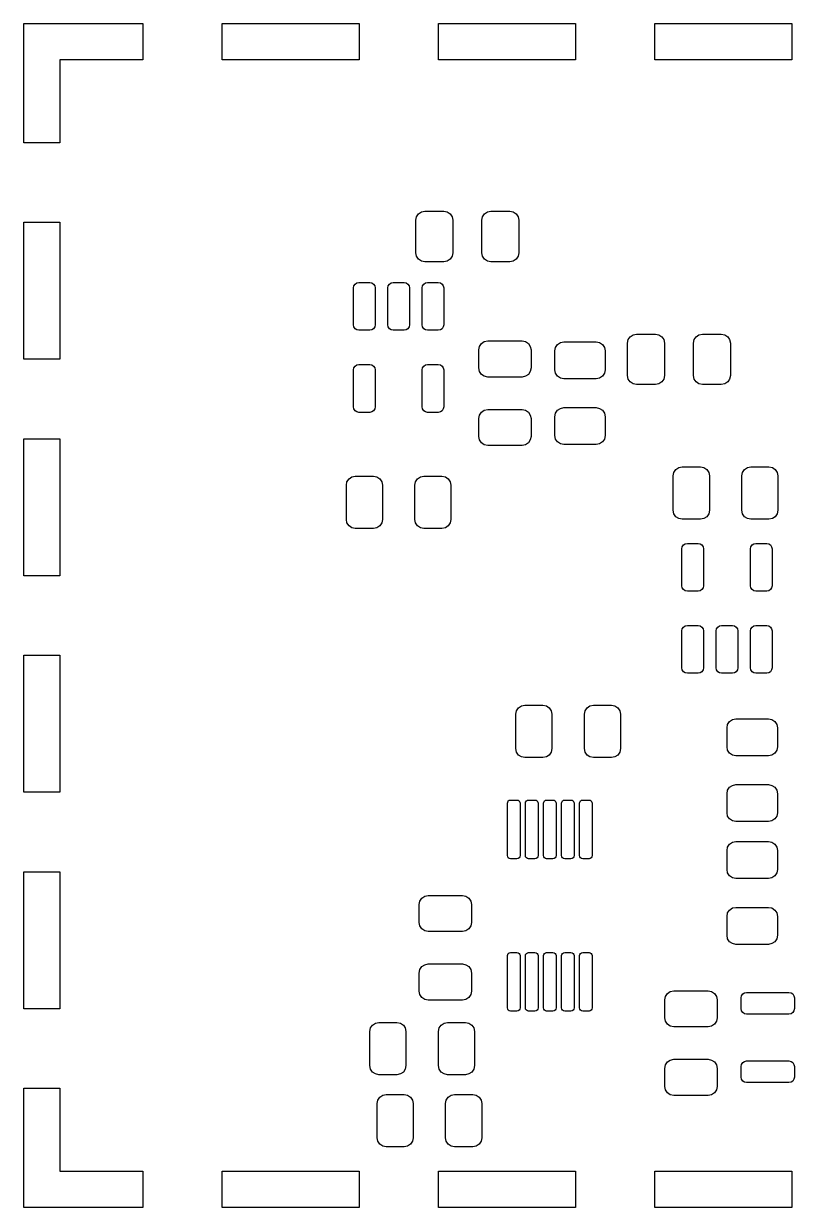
# Model space of a CAD drawing. Header units: inches. Extents: x -1.71 to 1.71, y -2.13 to 2.01.
# Drawn here: x -1.504 to -0.663, y 0.717 to 2.008 of the extents above; entities that cross this region are included whole.
import ezdxf

# ---------------------------------------------------------------- set-up
doc = ezdxf.new("R2010")
doc.units = ezdxf.units.IN
doc.header["$MEASUREMENT"] = 0
doc.layers.add('BLACK', color=250, linetype='CONTINUOUS')

msp = doc.modelspace()

# ---------------------------------------------------------------- linework, layer by layer
at = {"layer": 'BLACK', "linetype": 'CONTINUOUS'}
for p, q in [((-1.5039, 1.9685), (-1.5039, 2.0079)), ((-1.5039, 2.0079), (-1.4646, 2.0079)), ((-1.4646, 2.0079), (-1.374, 2.0079)), ((-1.374, 2.0079), (-1.374, 1.9685)), ((-1.2874, 1.9685), (-1.2874, 2.0079)), ((-1.2874, 2.0079), (-1.1378, 2.0079)), ((-1.1378, 2.0079), (-1.1378, 1.9685)), ((-1.0512, 1.9685), (-1.0512, 2.0079)), ((-1.0512, 2.0079), (-0.9016, 2.0079)), ((-0.9016, 2.0079), (-0.9016, 1.9685)), ((-0.815, 1.9685), (-0.815, 2.0079)), ((-0.815, 2.0079), (-0.6654, 2.0079)), ((-0.6654, 2.0079), (-0.6654, 1.9685)), ((-1.5039, 1.878), (-1.5039, 1.9685)), ((-1.374, 1.9685), (-1.4646, 1.9685)), ((-1.4646, 1.9685), (-1.4646, 1.878)), ((-1.1378, 1.9685), (-1.2874, 1.9685)), ((-0.9016, 1.9685), (-1.0512, 1.9685)), ((-0.6654, 1.9685), (-0.815, 1.9685)), ((-1.4646, 1.878), (-1.5039, 1.878)), ((-1.0757, 1.7934), (-1.075, 1.7972)), ((-1.075, 1.7972), (-1.0729, 1.8004)), ((-1.0729, 1.8004), (-1.0697, 1.8025)), ((-1.0697, 1.8025), (-1.0659, 1.8033)), ((-1.0659, 1.8033), (-1.0452, 1.8033)), ((-1.0452, 1.8033), (-1.0415, 1.8025)), ((-1.0415, 1.8025), (-1.0383, 1.8004)), ((-1.0383, 1.8004), (-1.0361, 1.7972)), ((-1.0361, 1.7972), (-1.0354, 1.7934)), ((-1.0039, 1.7934), (-1.0031, 1.7972)), ((-1.0031, 1.7972), (-1.001, 1.8004)), ((-1.001, 1.8004), (-0.9978, 1.8025)), ((-0.9978, 1.8025), (-0.9941, 1.8033)), ((-0.9941, 1.8033), (-0.9734, 1.8033)), ((-0.9734, 1.8033), (-0.9696, 1.8025)), ((-0.9696, 1.8025), (-0.9664, 1.8004)), ((-0.9664, 1.8004), (-0.9643, 1.7972)), ((-0.9643, 1.7972), (-0.9635, 1.7934)), ((-1.5039, 1.6417), (-1.5039, 1.7913)), ((-1.5039, 1.7913), (-1.4646, 1.7913)), ((-1.4646, 1.7913), (-1.4646, 1.6417)), ((-1.0757, 1.758), (-1.0757, 1.7934)), ((-1.0354, 1.7934), (-1.0354, 1.758)), ((-1.0039, 1.758), (-1.0039, 1.7934)), ((-0.9635, 1.7934), (-0.9635, 1.758)), ((-1.075, 1.7542), (-1.0757, 1.758)), ((-1.0354, 1.758), (-1.0361, 1.7542)), ((-1.0031, 1.7542), (-1.0039, 1.758)), ((-0.9635, 1.758), (-0.9643, 1.7542)), ((-1.0729, 1.751), (-1.075, 1.7542)), ((-1.0697, 1.7489), (-1.0729, 1.751)), ((-1.0659, 1.7481), (-1.0697, 1.7489)), ((-1.0452, 1.7481), (-1.0659, 1.7481)), ((-1.0415, 1.7489), (-1.0452, 1.7481)), ((-1.0383, 1.751), (-1.0415, 1.7489)), ((-1.0361, 1.7542), (-1.0383, 1.751)), ((-1.001, 1.751), (-1.0031, 1.7542)), ((-0.9978, 1.7489), (-1.001, 1.751)), ((-0.9941, 1.7481), (-0.9978, 1.7489)), ((-0.9734, 1.7481), (-0.9941, 1.7481)), ((-0.9696, 1.7489), (-0.9734, 1.7481)), ((-0.9664, 1.751), (-0.9696, 1.7489)), ((-0.9643, 1.7542), (-0.9664, 1.751)), ((-1.1439, 1.7197), (-1.1434, 1.7219)), ((-1.1439, 1.6793), (-1.1439, 1.7197)), ((-1.1434, 1.7219), (-1.1421, 1.7238)), ((-1.1421, 1.7238), (-1.1402, 1.7251)), ((-1.1402, 1.7251), (-1.138, 1.7256)), ((-1.138, 1.7256), (-1.1261, 1.7256)), ((-1.1261, 1.7256), (-1.1239, 1.7251)), ((-1.1239, 1.7251), (-1.122, 1.7238)), ((-1.122, 1.7238), (-1.1207, 1.7219)), ((-1.1207, 1.7219), (-1.1202, 1.7197)), ((-1.1202, 1.7197), (-1.1202, 1.6793)), ((-1.1065, 1.7197), (-1.106, 1.7219)), ((-1.1065, 1.6793), (-1.1065, 1.7197)), ((-1.106, 1.7219), (-1.1047, 1.7238)), ((-1.1047, 1.7238), (-1.1028, 1.7251)), ((-1.1028, 1.7251), (-1.1006, 1.7256)), ((-1.1006, 1.7256), (-1.0887, 1.7256)), ((-1.0887, 1.7256), (-1.0865, 1.7251)), ((-1.0865, 1.7251), (-1.0846, 1.7238)), ((-1.0846, 1.7238), (-1.0833, 1.7219)), ((-1.0833, 1.7219), (-1.0828, 1.7197)), ((-1.0828, 1.7197), (-1.0828, 1.6793)), ((-1.0691, 1.7197), (-1.0686, 1.7219)), ((-1.0691, 1.6793), (-1.0691, 1.7197)), ((-1.0686, 1.7219), (-1.0673, 1.7238)), ((-1.0673, 1.7238), (-1.0654, 1.7251)), ((-1.0654, 1.7251), (-1.0631, 1.7256)), ((-1.0631, 1.7256), (-1.0513, 1.7256)), ((-1.0513, 1.7256), (-1.0491, 1.7251)), ((-1.0491, 1.7251), (-1.0472, 1.7238)), ((-1.0472, 1.7238), (-1.0459, 1.7219)), ((-1.0459, 1.7219), (-1.0454, 1.7197)), ((-1.0454, 1.7197), (-1.0454, 1.6793)), ((-1.1434, 1.6771), (-1.1439, 1.6793)), ((-1.1202, 1.6793), (-1.1207, 1.6771)), ((-1.106, 1.6771), (-1.1065, 1.6793)), ((-1.0828, 1.6793), (-1.0833, 1.6771)), ((-1.0686, 1.6771), (-1.0691, 1.6793)), ((-1.0454, 1.6793), (-1.0459, 1.6771)), ((-1.1421, 1.6751), (-1.1434, 1.6771)), ((-1.1402, 1.6739), (-1.1421, 1.6751)), ((-1.138, 1.6734), (-1.1402, 1.6739)), ((-1.1261, 1.6734), (-1.138, 1.6734)), ((-1.1239, 1.6739), (-1.1261, 1.6734)), ((-1.122, 1.6751), (-1.1239, 1.6739)), ((-1.1207, 1.6771), (-1.122, 1.6751)), ((-1.1047, 1.6751), (-1.106, 1.6771)), ((-1.1028, 1.6739), (-1.1047, 1.6751)), ((-1.1006, 1.6734), (-1.1028, 1.6739)), ((-1.0887, 1.6734), (-1.1006, 1.6734)), ((-1.0865, 1.6739), (-1.0887, 1.6734)), ((-1.0846, 1.6751), (-1.0865, 1.6739)), ((-1.0833, 1.6771), (-1.0846, 1.6751)), ((-1.0673, 1.6751), (-1.0686, 1.6771)), ((-1.0654, 1.6739), (-1.0673, 1.6751)), ((-1.0631, 1.6734), (-1.0654, 1.6739)), ((-1.0513, 1.6734), (-1.0631, 1.6734)), ((-1.0491, 1.6739), (-1.0513, 1.6734)), ((-1.0472, 1.6751), (-1.0491, 1.6739)), ((-1.0459, 1.6771), (-1.0472, 1.6751)), ((-0.844, 1.6632), (-0.8419, 1.6664)), ((-0.8419, 1.6664), (-0.8387, 1.6685)), ((-0.8387, 1.6685), (-0.8349, 1.6693)), ((-0.8349, 1.6693), (-0.8142, 1.6693)), ((-0.8142, 1.6693), (-0.8105, 1.6685)), ((-0.8105, 1.6685), (-0.8073, 1.6664)), ((-0.8073, 1.6664), (-0.8051, 1.6632)), ((-0.7721, 1.6632), (-0.77, 1.6664)), ((-0.77, 1.6664), (-0.7668, 1.6685)), ((-0.7668, 1.6685), (-0.7631, 1.6693)), ((-0.7631, 1.6693), (-0.7424, 1.6693)), ((-0.7424, 1.6693), (-0.7386, 1.6685)), ((-0.7386, 1.6685), (-0.7354, 1.6664)), ((-0.7354, 1.6664), (-0.7333, 1.6632)), ((-1.0072, 1.652), (-1.0064, 1.6557)), ((-1.0064, 1.6557), (-1.0043, 1.6589)), ((-1.0043, 1.6589), (-1.0011, 1.661)), ((-1.0011, 1.661), (-0.9973, 1.6618)), ((-0.9973, 1.6618), (-0.9599, 1.6618)), ((-0.9599, 1.6618), (-0.9562, 1.661)), ((-0.9562, 1.661), (-0.953, 1.6589)), ((-0.953, 1.6589), (-0.9509, 1.6557)), ((-0.9509, 1.6557), (-0.9501, 1.652)), ((-0.9242, 1.651), (-0.9235, 1.6547)), ((-0.9235, 1.6547), (-0.9213, 1.6579)), ((-0.9213, 1.6579), (-0.9181, 1.6601)), ((-0.9181, 1.6601), (-0.9144, 1.6608)), ((-0.9144, 1.6608), (-0.8789, 1.6608)), ((-0.8789, 1.6608), (-0.8752, 1.6601)), ((-0.8752, 1.6601), (-0.872, 1.6579)), ((-0.872, 1.6579), (-0.8698, 1.6547)), ((-0.8698, 1.6547), (-0.8691, 1.651)), ((-0.8447, 1.6594), (-0.844, 1.6632)), ((-0.8447, 1.624), (-0.8447, 1.6594)), ((-0.8051, 1.6632), (-0.8044, 1.6594)), ((-0.8044, 1.6594), (-0.8044, 1.624)), ((-0.7729, 1.6594), (-0.7721, 1.6632)), ((-0.7729, 1.624), (-0.7729, 1.6594)), ((-0.7333, 1.6632), (-0.7325, 1.6594)), ((-0.7325, 1.6594), (-0.7325, 1.624)), ((-1.4646, 1.6417), (-1.5039, 1.6417)), ((-1.0072, 1.6323), (-1.0072, 1.652)), ((-0.9501, 1.652), (-0.9501, 1.6323)), ((-0.9242, 1.6303), (-0.9242, 1.651)), ((-0.8691, 1.651), (-0.8691, 1.6303)), ((-1.1439, 1.6301), (-1.1434, 1.6324)), ((-1.1439, 1.5897), (-1.1439, 1.6301)), ((-1.1434, 1.6324), (-1.1421, 1.6343)), ((-1.1421, 1.6343), (-1.1402, 1.6356)), ((-1.1402, 1.6356), (-1.138, 1.636)), ((-1.138, 1.636), (-1.1261, 1.636)), ((-1.1261, 1.636), (-1.1239, 1.6356)), ((-1.1239, 1.6356), (-1.122, 1.6343)), ((-1.122, 1.6343), (-1.1207, 1.6324)), ((-1.1207, 1.6324), (-1.1202, 1.6301)), ((-1.1202, 1.6301), (-1.1202, 1.5897)), ((-1.0691, 1.6301), (-1.0686, 1.6324)), ((-1.0691, 1.5897), (-1.0691, 1.6301)), ((-1.0686, 1.6324), (-1.0673, 1.6343)), ((-1.0673, 1.6343), (-1.0654, 1.6356)), ((-1.0654, 1.6356), (-1.0631, 1.636)), ((-1.0631, 1.636), (-1.0513, 1.636)), ((-1.0513, 1.636), (-1.0491, 1.6356)), ((-1.0491, 1.6356), (-1.0472, 1.6343)), ((-1.0472, 1.6343), (-1.0459, 1.6324)), ((-1.0459, 1.6324), (-1.0454, 1.6301)), ((-1.0454, 1.6301), (-1.0454, 1.5897)), ((-1.0064, 1.6285), (-1.0072, 1.6323)), ((-1.0043, 1.6253), (-1.0064, 1.6285)), ((-0.9509, 1.6285), (-0.953, 1.6253)), ((-0.9501, 1.6323), (-0.9509, 1.6285)), ((-0.9235, 1.6265), (-0.9242, 1.6303)), ((-0.8691, 1.6303), (-0.8698, 1.6265)), ((-1.0011, 1.6232), (-1.0043, 1.6253)), ((-0.9973, 1.6224), (-1.0011, 1.6232)), ((-0.9599, 1.6224), (-0.9973, 1.6224)), ((-0.9562, 1.6232), (-0.9599, 1.6224)), ((-0.953, 1.6253), (-0.9562, 1.6232)), ((-0.9213, 1.6233), (-0.9235, 1.6265)), ((-0.9181, 1.6212), (-0.9213, 1.6233)), ((-0.9144, 1.6205), (-0.9181, 1.6212)), ((-0.8789, 1.6205), (-0.9144, 1.6205)), ((-0.8752, 1.6212), (-0.8789, 1.6205)), ((-0.872, 1.6233), (-0.8752, 1.6212)), ((-0.8698, 1.6265), (-0.872, 1.6233)), ((-0.844, 1.6202), (-0.8447, 1.624)), ((-0.8419, 1.617), (-0.844, 1.6202)), ((-0.8387, 1.6149), (-0.8419, 1.617)), ((-0.8349, 1.6141), (-0.8387, 1.6149)), ((-0.8105, 1.6149), (-0.8142, 1.6141)), ((-0.8073, 1.617), (-0.8105, 1.6149)), ((-0.8051, 1.6202), (-0.8073, 1.617)), ((-0.8044, 1.624), (-0.8051, 1.6202)), ((-0.7721, 1.6202), (-0.7729, 1.624)), ((-0.77, 1.617), (-0.7721, 1.6202)), ((-0.7668, 1.6149), (-0.77, 1.617)), ((-0.7631, 1.6141), (-0.7668, 1.6149)), ((-0.7386, 1.6149), (-0.7424, 1.6141)), ((-0.7354, 1.617), (-0.7386, 1.6149)), ((-0.7333, 1.6202), (-0.7354, 1.617)), ((-0.7325, 1.624), (-0.7333, 1.6202)), ((-0.8142, 1.6141), (-0.8349, 1.6141)), ((-0.7424, 1.6141), (-0.7631, 1.6141)), ((-1.1434, 1.5875), (-1.1439, 1.5897)), ((-1.1202, 1.5897), (-1.1207, 1.5875)), ((-1.0686, 1.5875), (-1.0691, 1.5897)), ((-1.0454, 1.5897), (-1.0459, 1.5875)), ((-0.9181, 1.5882), (-0.9144, 1.589)), ((-0.9144, 1.589), (-0.8789, 1.589)), ((-0.8789, 1.589), (-0.8752, 1.5882)), ((-1.1421, 1.5856), (-1.1434, 1.5875)), ((-1.1402, 1.5843), (-1.1421, 1.5856)), ((-1.138, 1.5838), (-1.1402, 1.5843)), ((-1.1261, 1.5838), (-1.138, 1.5838)), ((-1.1239, 1.5843), (-1.1261, 1.5838)), ((-1.122, 1.5856), (-1.1239, 1.5843)), ((-1.1207, 1.5875), (-1.122, 1.5856)), ((-1.0673, 1.5856), (-1.0686, 1.5875)), ((-1.0654, 1.5843), (-1.0673, 1.5856)), ((-1.0631, 1.5838), (-1.0654, 1.5843)), ((-1.0513, 1.5838), (-1.0631, 1.5838)), ((-1.0491, 1.5843), (-1.0513, 1.5838)), ((-1.0472, 1.5856), (-1.0491, 1.5843)), ((-1.0459, 1.5875), (-1.0472, 1.5856)), ((-1.0072, 1.5771), (-1.0064, 1.5809)), ((-1.0072, 1.5575), (-1.0072, 1.5771)), ((-1.0064, 1.5809), (-1.0043, 1.5841)), ((-1.0043, 1.5841), (-1.0011, 1.5862)), ((-1.0011, 1.5862), (-0.9973, 1.587)), ((-0.9973, 1.587), (-0.9599, 1.587)), ((-0.9599, 1.587), (-0.9562, 1.5862)), ((-0.9562, 1.5862), (-0.953, 1.5841)), ((-0.953, 1.5841), (-0.9509, 1.5809)), ((-0.9509, 1.5809), (-0.9501, 1.5771)), ((-0.9501, 1.5771), (-0.9501, 1.5575)), ((-0.9242, 1.5791), (-0.9235, 1.5829)), ((-0.9242, 1.5584), (-0.9242, 1.5791)), ((-0.9235, 1.5829), (-0.9213, 1.5861)), ((-0.9213, 1.5861), (-0.9181, 1.5882)), ((-0.8752, 1.5882), (-0.872, 1.5861)), ((-0.872, 1.5861), (-0.8698, 1.5829)), ((-0.8698, 1.5829), (-0.8691, 1.5791)), ((-0.8691, 1.5791), (-0.8691, 1.5584)), ((-1.5039, 1.4055), (-1.5039, 1.5551)), ((-1.5039, 1.5551), (-1.4646, 1.5551)), ((-1.4646, 1.5551), (-1.4646, 1.4055)), ((-1.0064, 1.5537), (-1.0072, 1.5575)), ((-1.0043, 1.5505), (-1.0064, 1.5537)), ((-1.0011, 1.5484), (-1.0043, 1.5505)), ((-0.953, 1.5505), (-0.9562, 1.5484)), ((-0.9509, 1.5537), (-0.953, 1.5505)), ((-0.9501, 1.5575), (-0.9509, 1.5537)), ((-0.9235, 1.5547), (-0.9242, 1.5584)), ((-0.9213, 1.5515), (-0.9235, 1.5547)), ((-0.9181, 1.5494), (-0.9213, 1.5515)), ((-0.872, 1.5515), (-0.8752, 1.5494)), ((-0.8698, 1.5547), (-0.872, 1.5515)), ((-0.8691, 1.5584), (-0.8698, 1.5547)), ((-0.9973, 1.5476), (-1.0011, 1.5484)), ((-0.9599, 1.5476), (-0.9973, 1.5476)), ((-0.9562, 1.5484), (-0.9599, 1.5476)), ((-0.9144, 1.5486), (-0.9181, 1.5494)), ((-0.8789, 1.5486), (-0.9144, 1.5486)), ((-0.8752, 1.5494), (-0.8789, 1.5486)), ((-0.7887, 1.5235), (-0.785, 1.5243)), ((-0.785, 1.5243), (-0.7653, 1.5243)), ((-0.7653, 1.5243), (-0.7615, 1.5235)), ((-0.7139, 1.5235), (-0.7102, 1.5243)), ((-0.7102, 1.5243), (-0.6905, 1.5243)), ((-0.6905, 1.5243), (-0.6867, 1.5235)), ((-1.151, 1.5082), (-1.1488, 1.5114)), ((-1.1488, 1.5114), (-1.1457, 1.5135)), ((-1.1457, 1.5135), (-1.1419, 1.5143)), ((-1.1419, 1.5143), (-1.1222, 1.5143)), ((-1.1222, 1.5143), (-1.1184, 1.5135)), ((-1.1184, 1.5135), (-1.1152, 1.5114)), ((-1.1152, 1.5114), (-1.1131, 1.5082)), ((-1.0762, 1.5082), (-1.074, 1.5114)), ((-1.074, 1.5114), (-1.0709, 1.5135)), ((-1.0709, 1.5135), (-1.0671, 1.5143)), ((-1.0671, 1.5143), (-1.0474, 1.5143)), ((-1.0474, 1.5143), (-1.0436, 1.5135)), ((-1.0436, 1.5135), (-1.0404, 1.5114)), ((-1.0404, 1.5114), (-1.0383, 1.5082)), ((-0.7948, 1.5144), (-0.7941, 1.5182)), ((-0.7948, 1.477), (-0.7948, 1.5144)), ((-0.7941, 1.5182), (-0.7919, 1.5214)), ((-0.7919, 1.5214), (-0.7887, 1.5235)), ((-0.7615, 1.5235), (-0.7583, 1.5214)), ((-0.7583, 1.5214), (-0.7562, 1.5182)), ((-0.7562, 1.5182), (-0.7554, 1.5144)), ((-0.7554, 1.5144), (-0.7554, 1.477)), ((-0.72, 1.5144), (-0.7193, 1.5182)), ((-0.72, 1.477), (-0.72, 1.5144)), ((-0.7193, 1.5182), (-0.7171, 1.5214)), ((-0.7171, 1.5214), (-0.7139, 1.5235)), ((-0.6867, 1.5235), (-0.6835, 1.5214)), ((-0.6835, 1.5214), (-0.6814, 1.5182)), ((-0.6814, 1.5182), (-0.6806, 1.5144)), ((-0.6806, 1.5144), (-0.6806, 1.477)), ((-1.1517, 1.5044), (-1.151, 1.5082)), ((-1.1517, 1.467), (-1.1517, 1.5044)), ((-1.1131, 1.5082), (-1.1124, 1.5044)), ((-1.1124, 1.5044), (-1.1124, 1.467)), ((-1.0769, 1.5044), (-1.0762, 1.5082)), ((-1.0769, 1.467), (-1.0769, 1.5044)), ((-1.0383, 1.5082), (-1.0376, 1.5044)), ((-1.0376, 1.5044), (-1.0376, 1.467)), ((-0.7941, 1.4732), (-0.7948, 1.477)), ((-0.7919, 1.47), (-0.7941, 1.4732)), ((-0.7562, 1.4732), (-0.7583, 1.47)), ((-0.7554, 1.477), (-0.7562, 1.4732)), ((-0.7193, 1.4732), (-0.72, 1.477)), ((-0.7171, 1.47), (-0.7193, 1.4732)), ((-0.6814, 1.4732), (-0.6835, 1.47)), ((-0.6806, 1.477), (-0.6814, 1.4732)), ((-1.151, 1.4632), (-1.1517, 1.467)), ((-1.1488, 1.46), (-1.151, 1.4632)), ((-1.1457, 1.4579), (-1.1488, 1.46)), ((-1.1152, 1.46), (-1.1184, 1.4579)), ((-1.1131, 1.4632), (-1.1152, 1.46)), ((-1.1124, 1.467), (-1.1131, 1.4632)), ((-1.0762, 1.4632), (-1.0769, 1.467)), ((-1.074, 1.46), (-1.0762, 1.4632)), ((-1.0709, 1.4579), (-1.074, 1.46)), ((-1.0404, 1.46), (-1.0436, 1.4579)), ((-1.0383, 1.4632), (-1.0404, 1.46)), ((-1.0376, 1.467), (-1.0383, 1.4632)), ((-0.7887, 1.4679), (-0.7919, 1.47)), ((-0.785, 1.4672), (-0.7887, 1.4679)), ((-0.7653, 1.4672), (-0.785, 1.4672)), ((-0.7615, 1.4679), (-0.7653, 1.4672)), ((-0.7583, 1.47), (-0.7615, 1.4679)), ((-0.7139, 1.4679), (-0.7171, 1.47)), ((-0.7102, 1.4672), (-0.7139, 1.4679)), ((-0.6905, 1.4672), (-0.7102, 1.4672)), ((-0.6867, 1.4679), (-0.6905, 1.4672)), ((-0.6835, 1.47), (-0.6867, 1.4679)), ((-1.1419, 1.4572), (-1.1457, 1.4579)), ((-1.1222, 1.4572), (-1.1419, 1.4572)), ((-1.1184, 1.4579), (-1.1222, 1.4572)), ((-1.0671, 1.4572), (-1.0709, 1.4579)), ((-1.0474, 1.4572), (-1.0671, 1.4572)), ((-1.0436, 1.4579), (-1.0474, 1.4572)), ((-0.7854, 1.435), (-0.785, 1.4373)), ((-0.7854, 1.3947), (-0.7854, 1.435)), ((-0.785, 1.4373), (-0.7837, 1.4392)), ((-0.7837, 1.4392), (-0.7818, 1.4405)), ((-0.7818, 1.4405), (-0.7795, 1.4409)), ((-0.7795, 1.4409), (-0.7677, 1.4409)), ((-0.7677, 1.4409), (-0.7655, 1.4405)), ((-0.7655, 1.4405), (-0.7635, 1.4392)), ((-0.7635, 1.4392), (-0.7623, 1.4373)), ((-0.7623, 1.4373), (-0.7618, 1.435)), ((-0.7618, 1.435), (-0.7618, 1.3947)), ((-0.7106, 1.435), (-0.7102, 1.4373)), ((-0.7106, 1.3947), (-0.7106, 1.435)), ((-0.7102, 1.4373), (-0.7089, 1.4392)), ((-0.7089, 1.4392), (-0.707, 1.4405)), ((-0.707, 1.4405), (-0.7047, 1.4409)), ((-0.7047, 1.4409), (-0.6929, 1.4409)), ((-0.6929, 1.4409), (-0.6907, 1.4405)), ((-0.6907, 1.4405), (-0.6887, 1.4392)), ((-0.6887, 1.4392), (-0.6875, 1.4373)), ((-0.6875, 1.4373), (-0.687, 1.435)), ((-0.687, 1.435), (-0.687, 1.3947)), ((-1.4646, 1.4055), (-1.5039, 1.4055)), ((-0.785, 1.3924), (-0.7854, 1.3947)), ((-0.7618, 1.3947), (-0.7623, 1.3924)), ((-0.7102, 1.3924), (-0.7106, 1.3947)), ((-0.687, 1.3947), (-0.6875, 1.3924)), ((-0.7837, 1.3905), (-0.785, 1.3924)), ((-0.7818, 1.3892), (-0.7837, 1.3905)), ((-0.7795, 1.3888), (-0.7818, 1.3892)), ((-0.7677, 1.3888), (-0.7795, 1.3888)), ((-0.7655, 1.3892), (-0.7677, 1.3888)), ((-0.7635, 1.3905), (-0.7655, 1.3892)), ((-0.7623, 1.3924), (-0.7635, 1.3905)), ((-0.7089, 1.3905), (-0.7102, 1.3924)), ((-0.707, 1.3892), (-0.7089, 1.3905)), ((-0.7047, 1.3888), (-0.707, 1.3892)), ((-0.6929, 1.3888), (-0.7047, 1.3888)), ((-0.6907, 1.3892), (-0.6929, 1.3888)), ((-0.6887, 1.3905), (-0.6907, 1.3892)), ((-0.6875, 1.3924), (-0.6887, 1.3905)), ((-0.7854, 1.3455), (-0.785, 1.3477)), ((-0.7854, 1.3051), (-0.7854, 1.3455)), ((-0.785, 1.3477), (-0.7837, 1.3496)), ((-0.7837, 1.3496), (-0.7818, 1.3509)), ((-0.7818, 1.3509), (-0.7795, 1.3514)), ((-0.7795, 1.3514), (-0.7677, 1.3514)), ((-0.7677, 1.3514), (-0.7655, 1.3509)), ((-0.7655, 1.3509), (-0.7635, 1.3496)), ((-0.7635, 1.3496), (-0.7623, 1.3477)), ((-0.7623, 1.3477), (-0.7618, 1.3455)), ((-0.7618, 1.3455), (-0.7618, 1.3051)), ((-0.748, 1.3455), (-0.7476, 1.3477)), ((-0.748, 1.3051), (-0.748, 1.3455)), ((-0.7476, 1.3477), (-0.7463, 1.3496)), ((-0.7463, 1.3496), (-0.7444, 1.3509)), ((-0.7444, 1.3509), (-0.7421, 1.3514)), ((-0.7421, 1.3514), (-0.7303, 1.3514)), ((-0.7303, 1.3514), (-0.7281, 1.3509)), ((-0.7281, 1.3509), (-0.7261, 1.3496)), ((-0.7261, 1.3496), (-0.7249, 1.3477)), ((-0.7249, 1.3477), (-0.7244, 1.3455)), ((-0.7244, 1.3455), (-0.7244, 1.3051)), ((-0.7106, 1.3455), (-0.7102, 1.3477)), ((-0.7106, 1.3051), (-0.7106, 1.3455)), ((-0.7102, 1.3477), (-0.7089, 1.3496)), ((-0.7089, 1.3496), (-0.707, 1.3509)), ((-0.707, 1.3509), (-0.7047, 1.3514)), ((-0.7047, 1.3514), (-0.6929, 1.3514)), ((-0.6929, 1.3514), (-0.6907, 1.3509)), ((-0.6907, 1.3509), (-0.6887, 1.3496)), ((-0.6887, 1.3496), (-0.6875, 1.3477)), ((-0.6875, 1.3477), (-0.687, 1.3455)), ((-0.687, 1.3455), (-0.687, 1.3051)), ((-1.5039, 1.1693), (-1.5039, 1.3189)), ((-1.5039, 1.3189), (-1.4646, 1.3189)), ((-1.4646, 1.3189), (-1.4646, 1.1693)), ((-0.785, 1.3029), (-0.7854, 1.3051)), ((-0.7618, 1.3051), (-0.7623, 1.3029)), ((-0.7476, 1.3029), (-0.748, 1.3051)), ((-0.7244, 1.3051), (-0.7249, 1.3029)), ((-0.7102, 1.3029), (-0.7106, 1.3051)), ((-0.687, 1.3051), (-0.6875, 1.3029)), ((-0.7837, 1.3009), (-0.785, 1.3029)), ((-0.7818, 1.2997), (-0.7837, 1.3009)), ((-0.7795, 1.2992), (-0.7818, 1.2997)), ((-0.7677, 1.2992), (-0.7795, 1.2992)), ((-0.7655, 1.2997), (-0.7677, 1.2992)), ((-0.7635, 1.3009), (-0.7655, 1.2997)), ((-0.7623, 1.3029), (-0.7635, 1.3009)), ((-0.7463, 1.3009), (-0.7476, 1.3029)), ((-0.7444, 1.2997), (-0.7463, 1.3009)), ((-0.7421, 1.2992), (-0.7444, 1.2997)), ((-0.7303, 1.2992), (-0.7421, 1.2992)), ((-0.7281, 1.2997), (-0.7303, 1.2992)), ((-0.7261, 1.3009), (-0.7281, 1.2997)), ((-0.7249, 1.3029), (-0.7261, 1.3009)), ((-0.7089, 1.3009), (-0.7102, 1.3029)), ((-0.707, 1.2997), (-0.7089, 1.3009)), ((-0.7047, 1.2992), (-0.707, 1.2997)), ((-0.6929, 1.2992), (-0.7047, 1.2992)), ((-0.6907, 1.2997), (-0.6929, 1.2992)), ((-0.6887, 1.3009), (-0.6907, 1.2997)), ((-0.6875, 1.3029), (-0.6887, 1.3009)), ((-0.9667, 1.2544), (-0.966, 1.2582)), ((-0.9667, 1.217), (-0.9667, 1.2544)), ((-0.966, 1.2582), (-0.9638, 1.2614)), ((-0.9638, 1.2614), (-0.9607, 1.2635)), ((-0.9607, 1.2635), (-0.9569, 1.2643)), ((-0.9569, 1.2643), (-0.9372, 1.2643)), ((-0.9372, 1.2643), (-0.9334, 1.2635)), ((-0.9334, 1.2635), (-0.9302, 1.2614)), ((-0.9302, 1.2614), (-0.9281, 1.2582)), ((-0.9281, 1.2582), (-0.9274, 1.2544)), ((-0.9274, 1.2544), (-0.9274, 1.217)), ((-0.8919, 1.2544), (-0.8912, 1.2582)), ((-0.8919, 1.217), (-0.8919, 1.2544)), ((-0.8912, 1.2582), (-0.889, 1.2614)), ((-0.889, 1.2614), (-0.8859, 1.2635)), ((-0.8859, 1.2635), (-0.8821, 1.2643)), ((-0.8821, 1.2643), (-0.8624, 1.2643)), ((-0.8624, 1.2643), (-0.8586, 1.2635)), ((-0.8586, 1.2635), (-0.8554, 1.2614)), ((-0.8554, 1.2614), (-0.8533, 1.2582)), ((-0.8533, 1.2582), (-0.8526, 1.2544)), ((-0.8526, 1.2544), (-0.8526, 1.217)), ((-0.7362, 1.2397), (-0.7355, 1.2434)), ((-0.7355, 1.2434), (-0.7333, 1.2466)), ((-0.7333, 1.2466), (-0.7301, 1.2488)), ((-0.7301, 1.2488), (-0.7264, 1.2495)), ((-0.7264, 1.2495), (-0.6909, 1.2495)), ((-0.6909, 1.2495), (-0.6872, 1.2488)), ((-0.6872, 1.2488), (-0.684, 1.2466)), ((-0.684, 1.2466), (-0.6819, 1.2434)), ((-0.6819, 1.2434), (-0.6811, 1.2397)), ((-0.7362, 1.219), (-0.7362, 1.2397)), ((-0.6811, 1.2397), (-0.6811, 1.219)), ((-0.966, 1.2132), (-0.9667, 1.217)), ((-0.9274, 1.217), (-0.9281, 1.2132)), ((-0.8912, 1.2132), (-0.8919, 1.217)), ((-0.8526, 1.217), (-0.8533, 1.2132)), ((-0.7355, 1.2152), (-0.7362, 1.219)), ((-0.7333, 1.212), (-0.7355, 1.2152)), ((-0.6819, 1.2152), (-0.684, 1.212)), ((-0.6811, 1.219), (-0.6819, 1.2152)), ((-0.9638, 1.21), (-0.966, 1.2132)), ((-0.9607, 1.2079), (-0.9638, 1.21)), ((-0.9569, 1.2072), (-0.9607, 1.2079)), ((-0.9372, 1.2072), (-0.9569, 1.2072)), ((-0.9334, 1.2079), (-0.9372, 1.2072)), ((-0.9302, 1.21), (-0.9334, 1.2079)), ((-0.9281, 1.2132), (-0.9302, 1.21)), ((-0.889, 1.21), (-0.8912, 1.2132)), ((-0.8859, 1.2079), (-0.889, 1.21)), ((-0.8821, 1.2072), (-0.8859, 1.2079)), ((-0.8624, 1.2072), (-0.8821, 1.2072)), ((-0.8586, 1.2079), (-0.8624, 1.2072)), ((-0.8554, 1.21), (-0.8586, 1.2079)), ((-0.8533, 1.2132), (-0.8554, 1.21)), ((-0.7301, 1.2099), (-0.7333, 1.212)), ((-0.7264, 1.2092), (-0.7301, 1.2099)), ((-0.6909, 1.2092), (-0.7264, 1.2092)), ((-0.6872, 1.2099), (-0.6909, 1.2092)), ((-0.684, 1.212), (-0.6872, 1.2099)), ((-0.7333, 1.1748), (-0.7301, 1.1769)), ((-0.7301, 1.1769), (-0.7264, 1.1777)), ((-0.7264, 1.1777), (-0.6909, 1.1777)), ((-0.6909, 1.1777), (-0.6872, 1.1769)), ((-0.6872, 1.1769), (-0.684, 1.1748)), ((-1.4646, 1.1693), (-1.5039, 1.1693)), ((-0.7362, 1.1678), (-0.7355, 1.1716)), ((-0.7362, 1.1471), (-0.7362, 1.1678)), ((-0.7355, 1.1716), (-0.7333, 1.1748)), ((-0.684, 1.1748), (-0.6819, 1.1716)), ((-0.6819, 1.1716), (-0.6811, 1.1678)), ((-0.6811, 1.1678), (-0.6811, 1.1471)), ((-0.9759, 1.1574), (-0.9756, 1.1587)), ((-0.9759, 1.1003), (-0.9759, 1.1574)), ((-0.9756, 1.1587), (-0.9749, 1.1599)), ((-0.9749, 1.1599), (-0.9738, 1.1606)), ((-0.9738, 1.1606), (-0.9725, 1.1609)), ((-0.9725, 1.1609), (-0.9656, 1.1609)), ((-0.9656, 1.1609), (-0.9643, 1.1606)), ((-0.9643, 1.1606), (-0.9631, 1.1599)), ((-0.9631, 1.1599), (-0.9624, 1.1587)), ((-0.9624, 1.1587), (-0.9621, 1.1574)), ((-0.9621, 1.1574), (-0.9621, 1.1003)), ((-0.9562, 1.1574), (-0.956, 1.1587)), ((-0.9562, 1.1003), (-0.9562, 1.1574)), ((-0.956, 1.1587), (-0.9552, 1.1599)), ((-0.9552, 1.1599), (-0.9541, 1.1606)), ((-0.9541, 1.1606), (-0.9528, 1.1609)), ((-0.9528, 1.1609), (-0.9459, 1.1609)), ((-0.9459, 1.1609), (-0.9446, 1.1606)), ((-0.9446, 1.1606), (-0.9435, 1.1599)), ((-0.9435, 1.1599), (-0.9427, 1.1587)), ((-0.9427, 1.1587), (-0.9424, 1.1574)), ((-0.9424, 1.1574), (-0.9424, 1.1003)), ((-0.9365, 1.1574), (-0.9363, 1.1587)), ((-0.9365, 1.1003), (-0.9365, 1.1574)), ((-0.9363, 1.1587), (-0.9355, 1.1599)), ((-0.9355, 1.1599), (-0.9344, 1.1606)), ((-0.9344, 1.1606), (-0.9331, 1.1609)), ((-0.9331, 1.1609), (-0.9262, 1.1609)), ((-0.9262, 1.1609), (-0.9249, 1.1606)), ((-0.9249, 1.1606), (-0.9238, 1.1599)), ((-0.9238, 1.1599), (-0.923, 1.1587)), ((-0.923, 1.1587), (-0.9228, 1.1574)), ((-0.9228, 1.1574), (-0.9228, 1.1003)), ((-0.9169, 1.1574), (-0.9166, 1.1587)), ((-0.9169, 1.1003), (-0.9169, 1.1574)), ((-0.9166, 1.1587), (-0.9158, 1.1599)), ((-0.9158, 1.1599), (-0.9147, 1.1606)), ((-0.9147, 1.1606), (-0.9134, 1.1609)), ((-0.9134, 1.1609), (-0.9065, 1.1609)), ((-0.9065, 1.1609), (-0.9052, 1.1606)), ((-0.9052, 1.1606), (-0.9041, 1.1599)), ((-0.9041, 1.1599), (-0.9033, 1.1587)), ((-0.9033, 1.1587), (-0.9031, 1.1574)), ((-0.9031, 1.1574), (-0.9031, 1.1003)), ((-0.8972, 1.1574), (-0.8969, 1.1587)), ((-0.8972, 1.1003), (-0.8972, 1.1574)), ((-0.8969, 1.1587), (-0.8962, 1.1599)), ((-0.8962, 1.1599), (-0.895, 1.1606)), ((-0.895, 1.1606), (-0.8937, 1.1609)), ((-0.8937, 1.1609), (-0.8868, 1.1609)), ((-0.8868, 1.1609), (-0.8855, 1.1606)), ((-0.8855, 1.1606), (-0.8844, 1.1599)), ((-0.8844, 1.1599), (-0.8836, 1.1587)), ((-0.8836, 1.1587), (-0.8834, 1.1574)), ((-0.8834, 1.1574), (-0.8834, 1.1003)), ((-0.7355, 1.1434), (-0.7362, 1.1471)), ((-0.7333, 1.1402), (-0.7355, 1.1434)), ((-0.7301, 1.1381), (-0.7333, 1.1402)), ((-0.7264, 1.1373), (-0.7301, 1.1381)), ((-0.6909, 1.1373), (-0.7264, 1.1373)), ((-0.6872, 1.1381), (-0.6909, 1.1373)), ((-0.684, 1.1402), (-0.6872, 1.1381)), ((-0.6819, 1.1434), (-0.684, 1.1402)), ((-0.6811, 1.1471), (-0.6819, 1.1434)), ((-0.7355, 1.1096), (-0.7333, 1.1128)), ((-0.7333, 1.1128), (-0.7301, 1.1149)), ((-0.7301, 1.1149), (-0.7264, 1.1156)), ((-0.7264, 1.1156), (-0.6909, 1.1156)), ((-0.6909, 1.1156), (-0.6872, 1.1149)), ((-0.6872, 1.1149), (-0.684, 1.1128)), ((-0.684, 1.1128), (-0.6819, 1.1096)), ((-0.9756, 1.099), (-0.9759, 1.1003)), ((-0.9749, 1.0979), (-0.9756, 1.099)), ((-0.9738, 1.0972), (-0.9749, 1.0979)), ((-0.9631, 1.0979), (-0.9643, 1.0972)), ((-0.9624, 1.099), (-0.9631, 1.0979)), ((-0.9621, 1.1003), (-0.9624, 1.099)), ((-0.956, 1.099), (-0.9562, 1.1003)), ((-0.9552, 1.0979), (-0.956, 1.099)), ((-0.9541, 1.0972), (-0.9552, 1.0979)), ((-0.9435, 1.0979), (-0.9446, 1.0972)), ((-0.9427, 1.099), (-0.9435, 1.0979)), ((-0.9424, 1.1003), (-0.9427, 1.099)), ((-0.9363, 1.099), (-0.9365, 1.1003)), ((-0.9355, 1.0979), (-0.9363, 1.099)), ((-0.9344, 1.0972), (-0.9355, 1.0979)), ((-0.9238, 1.0979), (-0.9249, 1.0972)), ((-0.923, 1.099), (-0.9238, 1.0979)), ((-0.9228, 1.1003), (-0.923, 1.099)), ((-0.9166, 1.099), (-0.9169, 1.1003)), ((-0.9158, 1.0979), (-0.9166, 1.099)), ((-0.9147, 1.0972), (-0.9158, 1.0979)), ((-0.9041, 1.0979), (-0.9052, 1.0972)), ((-0.9033, 1.099), (-0.9041, 1.0979)), ((-0.9031, 1.1003), (-0.9033, 1.099)), ((-0.8969, 1.099), (-0.8972, 1.1003)), ((-0.8962, 1.0979), (-0.8969, 1.099)), ((-0.895, 1.0972), (-0.8962, 1.0979)), ((-0.8844, 1.0979), (-0.8855, 1.0972)), ((-0.8836, 1.099), (-0.8844, 1.0979)), ((-0.8834, 1.1003), (-0.8836, 1.099)), ((-0.7362, 1.1058), (-0.7355, 1.1096)), ((-0.7362, 1.0851), (-0.7362, 1.1058)), ((-0.6819, 1.1096), (-0.6811, 1.1058)), ((-0.6811, 1.1058), (-0.6811, 1.0851)), ((-0.9725, 1.0969), (-0.9738, 1.0972)), ((-0.9656, 1.0969), (-0.9725, 1.0969)), ((-0.9643, 1.0972), (-0.9656, 1.0969)), ((-0.9528, 1.0969), (-0.9541, 1.0972)), ((-0.9459, 1.0969), (-0.9528, 1.0969)), ((-0.9446, 1.0972), (-0.9459, 1.0969)), ((-0.9331, 1.0969), (-0.9344, 1.0972)), ((-0.9262, 1.0969), (-0.9331, 1.0969)), ((-0.9249, 1.0972), (-0.9262, 1.0969)), ((-0.9134, 1.0969), (-0.9147, 1.0972)), ((-0.9065, 1.0969), (-0.9134, 1.0969)), ((-0.9052, 1.0972), (-0.9065, 1.0969)), ((-0.8937, 1.0969), (-0.895, 1.0972)), ((-0.8868, 1.0969), (-0.8937, 1.0969)), ((-0.8855, 1.0972), (-0.8868, 1.0969)), ((-0.7355, 1.0814), (-0.7362, 1.0851)), ((-0.6811, 1.0851), (-0.6819, 1.0814)), ((-1.5039, 0.9331), (-1.5039, 1.0827)), ((-1.5039, 1.0827), (-1.4646, 1.0827)), ((-1.4646, 1.0827), (-1.4646, 0.9331)), ((-0.7333, 1.0782), (-0.7355, 1.0814)), ((-0.7301, 1.076), (-0.7333, 1.0782)), ((-0.7264, 1.0753), (-0.7301, 1.076)), ((-0.6909, 1.0753), (-0.7264, 1.0753)), ((-0.6872, 1.076), (-0.6909, 1.0753)), ((-0.684, 1.0782), (-0.6872, 1.076)), ((-0.6819, 1.0814), (-0.684, 1.0782)), ((-1.0722, 1.047), (-1.0714, 1.0507)), ((-1.0722, 1.0273), (-1.0722, 1.047)), ((-1.0714, 1.0507), (-1.0693, 1.0539)), ((-1.0693, 1.0539), (-1.0661, 1.056)), ((-1.0661, 1.056), (-1.0623, 1.0568)), ((-1.0623, 1.0568), (-1.0249, 1.0568)), ((-1.0249, 1.0568), (-1.0212, 1.056)), ((-1.0212, 1.056), (-1.018, 1.0539)), ((-1.018, 1.0539), (-1.0159, 1.0507)), ((-1.0159, 1.0507), (-1.0151, 1.047)), ((-1.0151, 1.047), (-1.0151, 1.0273)), ((-0.7362, 1.034), (-0.7355, 1.0377)), ((-0.7362, 1.0133), (-0.7362, 1.034)), ((-0.7355, 1.0377), (-0.7333, 1.0409)), ((-0.7333, 1.0409), (-0.7301, 1.0431)), ((-0.7301, 1.0431), (-0.7264, 1.0438)), ((-0.7264, 1.0438), (-0.6909, 1.0438)), ((-0.6909, 1.0438), (-0.6872, 1.0431)), ((-0.6872, 1.0431), (-0.684, 1.0409)), ((-0.684, 1.0409), (-0.6819, 1.0377)), ((-0.6819, 1.0377), (-0.6811, 1.034)), ((-0.6811, 1.034), (-0.6811, 1.0133)), ((-1.0714, 1.0235), (-1.0722, 1.0273)), ((-1.0693, 1.0203), (-1.0714, 1.0235)), ((-1.0661, 1.0182), (-1.0693, 1.0203)), ((-1.018, 1.0203), (-1.0212, 1.0182)), ((-1.0159, 1.0235), (-1.018, 1.0203)), ((-1.0151, 1.0273), (-1.0159, 1.0235)), ((-1.0623, 1.0174), (-1.0661, 1.0182)), ((-1.0249, 1.0174), (-1.0623, 1.0174)), ((-1.0212, 1.0182), (-1.0249, 1.0174)), ((-0.7355, 1.0095), (-0.7362, 1.0133)), ((-0.7333, 1.0063), (-0.7355, 1.0095)), ((-0.6819, 1.0095), (-0.684, 1.0063)), ((-0.6811, 1.0133), (-0.6819, 1.0095)), ((-0.9738, 0.9943), (-0.9725, 0.9945)), ((-0.9725, 0.9945), (-0.9656, 0.9945)), ((-0.9656, 0.9945), (-0.9643, 0.9943)), ((-0.9541, 0.9943), (-0.9528, 0.9945)), ((-0.9528, 0.9945), (-0.9459, 0.9945)), ((-0.9459, 0.9945), (-0.9446, 0.9943)), ((-0.9344, 0.9943), (-0.9331, 0.9945)), ((-0.9331, 0.9945), (-0.9262, 0.9945)), ((-0.9262, 0.9945), (-0.9249, 0.9943)), ((-0.9147, 0.9943), (-0.9134, 0.9945)), ((-0.9134, 0.9945), (-0.9065, 0.9945)), ((-0.9065, 0.9945), (-0.9052, 0.9943)), ((-0.895, 0.9943), (-0.8937, 0.9945)), ((-0.8937, 0.9945), (-0.8868, 0.9945)), ((-0.8868, 0.9945), (-0.8855, 0.9943)), ((-0.7301, 1.0042), (-0.7333, 1.0063)), ((-0.7264, 1.0034), (-0.7301, 1.0042)), ((-0.6909, 1.0034), (-0.7264, 1.0034)), ((-0.6872, 1.0042), (-0.6909, 1.0034)), ((-0.684, 1.0063), (-0.6872, 1.0042)), ((-1.0661, 0.9812), (-1.0623, 0.982)), ((-1.0623, 0.982), (-1.0249, 0.982)), ((-1.0249, 0.982), (-1.0212, 0.9812)), ((-0.9759, 0.9911), (-0.9756, 0.9924)), ((-0.9759, 0.934), (-0.9759, 0.9911)), ((-0.9756, 0.9924), (-0.9749, 0.9935)), ((-0.9749, 0.9935), (-0.9738, 0.9943)), ((-0.9643, 0.9943), (-0.9631, 0.9935)), ((-0.9631, 0.9935), (-0.9624, 0.9924)), ((-0.9624, 0.9924), (-0.9621, 0.9911)), ((-0.9621, 0.9911), (-0.9621, 0.934)), ((-0.9562, 0.9911), (-0.956, 0.9924)), ((-0.9562, 0.934), (-0.9562, 0.9911)), ((-0.956, 0.9924), (-0.9552, 0.9935)), ((-0.9552, 0.9935), (-0.9541, 0.9943)), ((-0.9446, 0.9943), (-0.9435, 0.9935)), ((-0.9435, 0.9935), (-0.9427, 0.9924)), ((-0.9427, 0.9924), (-0.9424, 0.9911)), ((-0.9424, 0.9911), (-0.9424, 0.934)), ((-0.9365, 0.9911), (-0.9363, 0.9924)), ((-0.9365, 0.934), (-0.9365, 0.9911)), ((-0.9363, 0.9924), (-0.9355, 0.9935)), ((-0.9355, 0.9935), (-0.9344, 0.9943)), ((-0.9249, 0.9943), (-0.9238, 0.9935)), ((-0.9238, 0.9935), (-0.923, 0.9924)), ((-0.923, 0.9924), (-0.9228, 0.9911)), ((-0.9228, 0.9911), (-0.9228, 0.934)), ((-0.9169, 0.9911), (-0.9166, 0.9924)), ((-0.9169, 0.934), (-0.9169, 0.9911)), ((-0.9166, 0.9924), (-0.9158, 0.9935)), ((-0.9158, 0.9935), (-0.9147, 0.9943)), ((-0.9052, 0.9943), (-0.9041, 0.9935)), ((-0.9041, 0.9935), (-0.9033, 0.9924)), ((-0.9033, 0.9924), (-0.9031, 0.9911)), ((-0.9031, 0.9911), (-0.9031, 0.934)), ((-0.8972, 0.9911), (-0.8969, 0.9924)), ((-0.8972, 0.934), (-0.8972, 0.9911)), ((-0.8969, 0.9924), (-0.8962, 0.9935)), ((-0.8962, 0.9935), (-0.895, 0.9943)), ((-0.8855, 0.9943), (-0.8844, 0.9935)), ((-0.8844, 0.9935), (-0.8836, 0.9924)), ((-0.8836, 0.9924), (-0.8834, 0.9911)), ((-0.8834, 0.9911), (-0.8834, 0.934)), ((-1.0722, 0.9721), (-1.0714, 0.9759)), ((-1.0722, 0.9525), (-1.0722, 0.9721)), ((-1.0714, 0.9759), (-1.0693, 0.9791)), ((-1.0693, 0.9791), (-1.0661, 0.9812)), ((-1.0212, 0.9812), (-1.018, 0.9791)), ((-1.018, 0.9791), (-1.0159, 0.9759)), ((-1.0159, 0.9759), (-1.0151, 0.9721)), ((-1.0151, 0.9721), (-1.0151, 0.9525)), ((-1.0714, 0.9487), (-1.0722, 0.9525)), ((-1.0693, 0.9455), (-1.0714, 0.9487)), ((-1.0661, 0.9434), (-1.0693, 0.9455)), ((-1.0623, 0.9426), (-1.0661, 0.9434)), ((-1.0212, 0.9434), (-1.0249, 0.9426)), ((-1.018, 0.9455), (-1.0212, 0.9434)), ((-1.0159, 0.9487), (-1.018, 0.9455)), ((-1.0151, 0.9525), (-1.0159, 0.9487)), ((-0.8041, 0.9429), (-0.8034, 0.9467)), ((-0.8041, 0.9232), (-0.8041, 0.9429)), ((-0.8034, 0.9467), (-0.8013, 0.9499)), ((-0.8013, 0.9499), (-0.7981, 0.952)), ((-0.7981, 0.952), (-0.7943, 0.9528)), ((-0.7943, 0.9528), (-0.7569, 0.9528)), ((-0.7569, 0.9528), (-0.7531, 0.952)), ((-0.7531, 0.952), (-0.7499, 0.9499)), ((-0.7499, 0.9499), (-0.7478, 0.9467)), ((-0.7478, 0.9467), (-0.747, 0.9429)), ((-0.747, 0.9429), (-0.747, 0.9232)), ((-0.7208, 0.9451), (-0.7203, 0.9473)), ((-0.7208, 0.9333), (-0.7208, 0.9451)), ((-0.7203, 0.9473), (-0.719, 0.9493)), ((-0.719, 0.9493), (-0.7171, 0.9505)), ((-0.7171, 0.9505), (-0.7149, 0.951)), ((-0.7149, 0.951), (-0.6686, 0.951)), ((-0.6686, 0.951), (-0.6663, 0.9505)), ((-0.6663, 0.9505), (-0.6644, 0.9493)), ((-0.6644, 0.9493), (-0.6631, 0.9473)), ((-0.6631, 0.9473), (-0.6627, 0.9451)), ((-0.6627, 0.9451), (-0.6627, 0.9333)), ((-1.4646, 0.9331), (-1.5039, 0.9331)), ((-1.0249, 0.9426), (-1.0623, 0.9426)), ((-0.9756, 0.9327), (-0.9759, 0.934)), ((-0.9749, 0.9316), (-0.9756, 0.9327)), ((-0.9738, 0.9308), (-0.9749, 0.9316)), ((-0.9725, 0.9306), (-0.9738, 0.9308)), ((-0.9656, 0.9306), (-0.9725, 0.9306)), ((-0.9643, 0.9308), (-0.9656, 0.9306)), ((-0.9631, 0.9316), (-0.9643, 0.9308)), ((-0.9624, 0.9327), (-0.9631, 0.9316)), ((-0.9621, 0.934), (-0.9624, 0.9327)), ((-0.956, 0.9327), (-0.9562, 0.934)), ((-0.9552, 0.9316), (-0.956, 0.9327)), ((-0.9541, 0.9308), (-0.9552, 0.9316)), ((-0.9528, 0.9306), (-0.9541, 0.9308)), ((-0.9459, 0.9306), (-0.9528, 0.9306)), ((-0.9446, 0.9308), (-0.9459, 0.9306)), ((-0.9435, 0.9316), (-0.9446, 0.9308)), ((-0.9427, 0.9327), (-0.9435, 0.9316)), ((-0.9424, 0.934), (-0.9427, 0.9327)), ((-0.9363, 0.9327), (-0.9365, 0.934)), ((-0.9355, 0.9316), (-0.9363, 0.9327)), ((-0.9344, 0.9308), (-0.9355, 0.9316)), ((-0.9331, 0.9306), (-0.9344, 0.9308)), ((-0.9262, 0.9306), (-0.9331, 0.9306)), ((-0.9249, 0.9308), (-0.9262, 0.9306)), ((-0.9238, 0.9316), (-0.9249, 0.9308)), ((-0.923, 0.9327), (-0.9238, 0.9316)), ((-0.9228, 0.934), (-0.923, 0.9327)), ((-0.9166, 0.9327), (-0.9169, 0.934)), ((-0.9158, 0.9316), (-0.9166, 0.9327)), ((-0.9147, 0.9308), (-0.9158, 0.9316)), ((-0.9134, 0.9306), (-0.9147, 0.9308)), ((-0.9065, 0.9306), (-0.9134, 0.9306)), ((-0.9052, 0.9308), (-0.9065, 0.9306)), ((-0.9041, 0.9316), (-0.9052, 0.9308)), ((-0.9033, 0.9327), (-0.9041, 0.9316)), ((-0.9031, 0.934), (-0.9033, 0.9327)), ((-0.8969, 0.9327), (-0.8972, 0.934)), ((-0.8962, 0.9316), (-0.8969, 0.9327)), ((-0.895, 0.9308), (-0.8962, 0.9316)), ((-0.8937, 0.9306), (-0.895, 0.9308)), ((-0.8868, 0.9306), (-0.8937, 0.9306)), ((-0.8855, 0.9308), (-0.8868, 0.9306)), ((-0.8844, 0.9316), (-0.8855, 0.9308)), ((-0.8836, 0.9327), (-0.8844, 0.9316)), ((-0.8834, 0.934), (-0.8836, 0.9327)), ((-0.7203, 0.931), (-0.7208, 0.9333)), ((-0.719, 0.9291), (-0.7203, 0.931)), ((-0.6631, 0.931), (-0.6644, 0.9291)), ((-0.6627, 0.9333), (-0.6631, 0.931)), ((-1.1231, 0.9154), (-1.1199, 0.9176)), ((-1.1199, 0.9176), (-1.1161, 0.9183)), ((-1.1161, 0.9183), (-1.0965, 0.9183)), ((-1.0965, 0.9183), (-1.0927, 0.9176)), ((-1.0927, 0.9176), (-1.0895, 0.9154)), ((-1.0483, 0.9154), (-1.0451, 0.9176)), ((-1.0451, 0.9176), (-1.0413, 0.9183)), ((-1.0413, 0.9183), (-1.0217, 0.9183)), ((-1.0217, 0.9183), (-1.0179, 0.9176)), ((-1.0179, 0.9176), (-1.0147, 0.9154)), ((-0.8034, 0.9195), (-0.8041, 0.9232)), ((-0.8013, 0.9163), (-0.8034, 0.9195)), ((-0.7478, 0.9195), (-0.7499, 0.9163)), ((-0.747, 0.9232), (-0.7478, 0.9195)), ((-0.7171, 0.9278), (-0.719, 0.9291)), ((-0.7149, 0.9274), (-0.7171, 0.9278)), ((-0.6686, 0.9274), (-0.7149, 0.9274)), ((-0.6663, 0.9278), (-0.6686, 0.9274)), ((-0.6644, 0.9291), (-0.6663, 0.9278)), ((-1.126, 0.9085), (-1.1252, 0.9122)), ((-1.126, 0.8711), (-1.126, 0.9085)), ((-1.1252, 0.9122), (-1.1231, 0.9154)), ((-1.0895, 0.9154), (-1.0874, 0.9122)), ((-1.0874, 0.9122), (-1.0866, 0.9085)), ((-1.0866, 0.9085), (-1.0866, 0.8711)), ((-1.0512, 0.9085), (-1.0504, 0.9122)), ((-1.0512, 0.8711), (-1.0512, 0.9085)), ((-1.0504, 0.9122), (-1.0483, 0.9154)), ((-1.0147, 0.9154), (-1.0126, 0.9122)), ((-1.0126, 0.9122), (-1.0118, 0.9085)), ((-1.0118, 0.9085), (-1.0118, 0.8711)), ((-0.7981, 0.9141), (-0.8013, 0.9163)), ((-0.7943, 0.9134), (-0.7981, 0.9141)), ((-0.7569, 0.9134), (-0.7943, 0.9134)), ((-0.7531, 0.9141), (-0.7569, 0.9134)), ((-0.7499, 0.9163), (-0.7531, 0.9141)), ((-1.1252, 0.8673), (-1.126, 0.8711)), ((-1.1231, 0.8641), (-1.1252, 0.8673)), ((-1.0874, 0.8673), (-1.0895, 0.8641)), ((-1.0866, 0.8711), (-1.0874, 0.8673)), ((-1.0504, 0.8673), (-1.0512, 0.8711)), ((-1.0483, 0.8641), (-1.0504, 0.8673)), ((-1.0126, 0.8673), (-1.0147, 0.8641)), ((-1.0118, 0.8711), (-1.0126, 0.8673)), ((-0.8041, 0.8681), (-0.8034, 0.8719)), ((-0.8041, 0.8484), (-0.8041, 0.8681)), ((-0.8034, 0.8719), (-0.8013, 0.8751)), ((-0.8013, 0.8751), (-0.7981, 0.8772)), ((-0.7981, 0.8772), (-0.7943, 0.878)), ((-0.7943, 0.878), (-0.7569, 0.878)), ((-0.7569, 0.878), (-0.7531, 0.8772)), ((-0.7531, 0.8772), (-0.7499, 0.8751)), ((-0.7499, 0.8751), (-0.7478, 0.8719)), ((-0.7478, 0.8719), (-0.747, 0.8681)), ((-0.747, 0.8681), (-0.747, 0.8484)), ((-0.7208, 0.8703), (-0.7203, 0.8725)), ((-0.7208, 0.8585), (-0.7208, 0.8703)), ((-0.7203, 0.8725), (-0.719, 0.8745)), ((-0.719, 0.8745), (-0.7171, 0.8757)), ((-0.7171, 0.8757), (-0.7149, 0.8762)), ((-0.7149, 0.8762), (-0.6686, 0.8762)), ((-0.6686, 0.8762), (-0.6663, 0.8757)), ((-0.6663, 0.8757), (-0.6644, 0.8745)), ((-0.6644, 0.8745), (-0.6631, 0.8725)), ((-0.6631, 0.8725), (-0.6627, 0.8703)), ((-0.6627, 0.8703), (-0.6627, 0.8585)), ((-1.1199, 0.862), (-1.1231, 0.8641)), ((-1.1161, 0.8612), (-1.1199, 0.862)), ((-1.0965, 0.8612), (-1.1161, 0.8612)), ((-1.0927, 0.862), (-1.0965, 0.8612)), ((-1.0895, 0.8641), (-1.0927, 0.862)), ((-1.0451, 0.862), (-1.0483, 0.8641)), ((-1.0413, 0.8612), (-1.0451, 0.862)), ((-1.0217, 0.8612), (-1.0413, 0.8612)), ((-1.0179, 0.862), (-1.0217, 0.8612)), ((-1.0147, 0.8641), (-1.0179, 0.862)), ((-0.7203, 0.8562), (-0.7208, 0.8585)), ((-0.719, 0.8543), (-0.7203, 0.8562)), ((-0.7171, 0.853), (-0.719, 0.8543)), ((-0.7149, 0.8526), (-0.7171, 0.853)), ((-0.6686, 0.8526), (-0.7149, 0.8526)), ((-0.6663, 0.853), (-0.6686, 0.8526)), ((-0.6644, 0.8543), (-0.6663, 0.853)), ((-0.6631, 0.8562), (-0.6644, 0.8543)), ((-0.6627, 0.8585), (-0.6631, 0.8562)), ((-1.5039, 0.7559), (-1.5039, 0.8465)), ((-1.5039, 0.8465), (-1.4646, 0.8465)), ((-1.4646, 0.8465), (-1.4646, 0.7559)), ((-1.112, 0.8388), (-1.1083, 0.8396)), ((-1.1083, 0.8396), (-1.0886, 0.8396)), ((-1.0886, 0.8396), (-1.0848, 0.8388)), ((-1.0372, 0.8388), (-1.0335, 0.8396)), ((-1.0335, 0.8396), (-1.0138, 0.8396)), ((-1.0138, 0.8396), (-1.01, 0.8388)), ((-0.8034, 0.8447), (-0.8041, 0.8484)), ((-0.8013, 0.8415), (-0.8034, 0.8447)), ((-0.7981, 0.8393), (-0.8013, 0.8415)), ((-0.7499, 0.8415), (-0.7531, 0.8393)), ((-0.7478, 0.8447), (-0.7499, 0.8415)), ((-0.747, 0.8484), (-0.7478, 0.8447)), ((-1.1181, 0.8297), (-1.1174, 0.8335)), ((-1.1181, 0.7923), (-1.1181, 0.8297)), ((-1.1174, 0.8335), (-1.1152, 0.8367)), ((-1.1152, 0.8367), (-1.112, 0.8388)), ((-1.0848, 0.8388), (-1.0816, 0.8367)), ((-1.0816, 0.8367), (-1.0795, 0.8335)), ((-1.0795, 0.8335), (-1.0787, 0.8297)), ((-1.0787, 0.8297), (-1.0787, 0.7923)), ((-1.0433, 0.8297), (-1.0426, 0.8335)), ((-1.0433, 0.7923), (-1.0433, 0.8297)), ((-1.0426, 0.8335), (-1.0404, 0.8367)), ((-1.0404, 0.8367), (-1.0372, 0.8388)), ((-1.01, 0.8388), (-1.0068, 0.8367)), ((-1.0068, 0.8367), (-1.0047, 0.8335)), ((-1.0047, 0.8335), (-1.0039, 0.8297)), ((-1.0039, 0.8297), (-1.0039, 0.7923)), ((-0.7943, 0.8386), (-0.7981, 0.8393)), ((-0.7569, 0.8386), (-0.7943, 0.8386)), ((-0.7531, 0.8393), (-0.7569, 0.8386)), ((-1.1174, 0.7886), (-1.1181, 0.7923)), ((-1.1152, 0.7854), (-1.1174, 0.7886)), ((-1.0795, 0.7886), (-1.0816, 0.7854)), ((-1.0787, 0.7923), (-1.0795, 0.7886)), ((-1.0426, 0.7886), (-1.0433, 0.7923)), ((-1.0404, 0.7854), (-1.0426, 0.7886)), ((-1.0047, 0.7886), (-1.0068, 0.7854)), ((-1.0039, 0.7923), (-1.0047, 0.7886)), ((-1.112, 0.7832), (-1.1152, 0.7854)), ((-1.1083, 0.7825), (-1.112, 0.7832)), ((-1.0886, 0.7825), (-1.1083, 0.7825)), ((-1.0848, 0.7832), (-1.0886, 0.7825)), ((-1.0816, 0.7854), (-1.0848, 0.7832)), ((-1.0372, 0.7832), (-1.0404, 0.7854)), ((-1.0335, 0.7825), (-1.0372, 0.7832)), ((-1.0138, 0.7825), (-1.0335, 0.7825)), ((-1.01, 0.7832), (-1.0138, 0.7825)), ((-1.0068, 0.7854), (-1.01, 0.7832)), ((-1.5039, 0.7165), (-1.5039, 0.7559)), ((-1.4646, 0.7559), (-1.374, 0.7559)), ((-1.374, 0.7559), (-1.374, 0.7165)), ((-1.2874, 0.7165), (-1.2874, 0.7559)), ((-1.2874, 0.7559), (-1.1378, 0.7559)), ((-1.1378, 0.7559), (-1.1378, 0.7165)), ((-1.0512, 0.7165), (-1.0512, 0.7559)), ((-1.0512, 0.7559), (-0.9016, 0.7559)), ((-0.9016, 0.7559), (-0.9016, 0.7165)), ((-0.815, 0.7165), (-0.815, 0.7559)), ((-0.815, 0.7559), (-0.6654, 0.7559)), ((-0.6654, 0.7559), (-0.6654, 0.7165)), ((-1.4646, 0.7165), (-1.5039, 0.7165)), ((-1.374, 0.7165), (-1.4646, 0.7165)), ((-1.1378, 0.7165), (-1.2874, 0.7165)), ((-0.9016, 0.7165), (-1.0512, 0.7165)), ((-0.6654, 0.7165), (-0.815, 0.7165))]:
    msp.add_line(p, q, dxfattribs=at)

doc.saveas('drawing.dxf')
